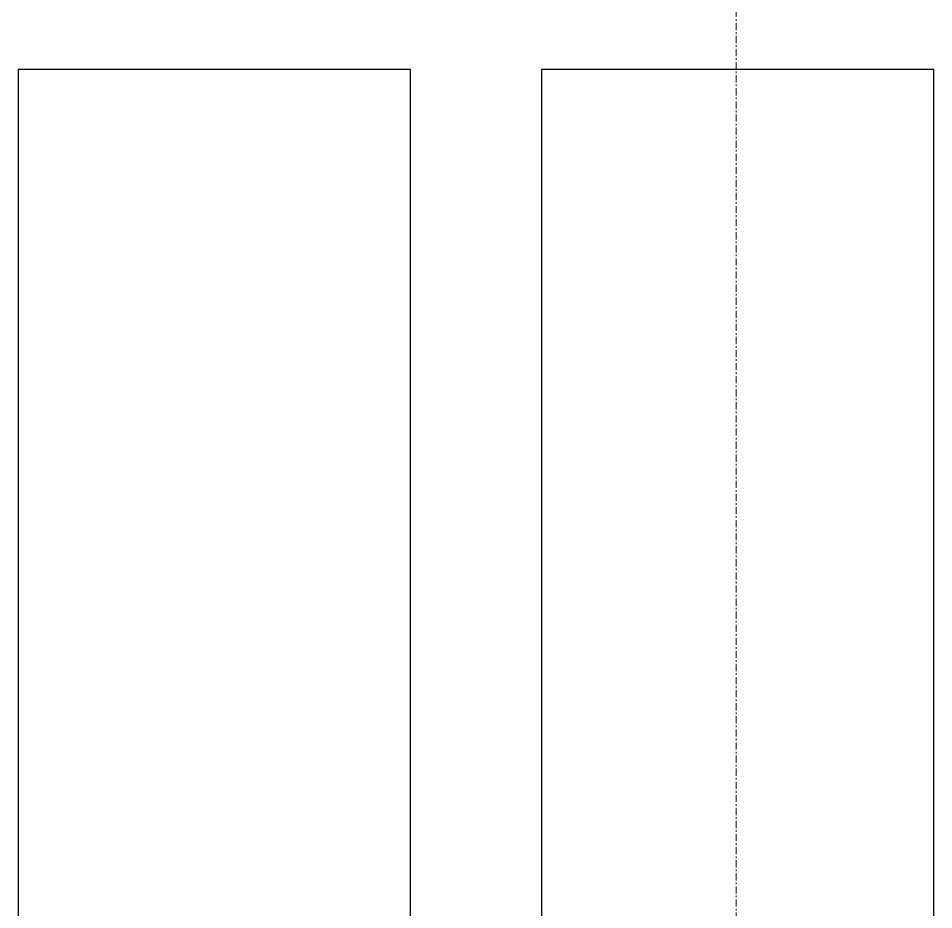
# Model space of a CAD drawing. Header units: millimetres. Extents: x -794334 to -714814, y -17806 to 22403.
# Drawn here: x -756631 to -755931, y -3439 to -2757 of the extents above; entities that cross this region are included whole.
import ezdxf
from ezdxf.xclip import XClip

# ---------------------------------------------------------------- set-up
doc = ezdxf.new("R2010")
doc.units = ezdxf.units.MM
doc.header["$XCLIPFRAME"] = 0
doc.linetypes.add('DPA_Grid _ Level 100', pattern=[10, 5.5, -1.6, 1.3, -1.6])
doc.layers.add('000 - WIPEOUT', color=250, linetype='Continuous')
doc.layers.add('A11_ALU.SOLID SHEET', color=2, linetype='Continuous')
doc.layers.add('S-GRID', color=251, linetype='Continuous', lineweight=9)

# ---------------------------------------------------------------- blocks, each defined once
blk = doc.blocks.new('*U804')
at = {"layer": 'S-GRID', "linetype": 'DPA_Grid _ Level 100'}
blk.add_line((22800, -21385.46), (22800, 16671.4), dxfattribs=at)
blk = doc.blocks.new('*U1240')
at = {"color": 3}
for points in [[(-437.5, -7450), (437.5, -7450), (437.5, -7750), (-437.5, -7750)], [(-437.5, -7850), (437.5, -7850), (437.5, -8150), (-437.5, -8150)]]:
    blk.add_wipeout(points, dxfattribs=at).dxf.layer = '000 - WIPEOUT'
at = {"layer": 'A11_ALU.SOLID SHEET', "color": 0, "linetype": 'ByBlock'}
for points in [[(-437.5, -7750), (437.5, -7750), (437.5, -7450), (-437.5, -7450)], [(-437.5, -8150), (437.5, -8150), (437.5, -7850), (-437.5, -7850)]]:
    blk.add_lwpolyline(points, close=True, dxfattribs=at)
blk = doc.blocks.new('*U1630')
at = {"layer": 'A11_ALU.SOLID SHEET', "color": 0, "linetype": 'ByBlock', "rotation": 90}
blk.add_blockref('*U1240', (-19400, -6813), dxfattribs=at)

msp = doc.modelspace()

# ---------------------------------------------------------------- block references
at = {"layer": 'A11_ALU.SOLID SHEET'}
ref = msp.add_blockref('*U1630', (-744681.24, 3579.02), dxfattribs=at)
XClip(ref).set_block_clipping_path([(-45802.4668593339, -9620.0029952967), (23702.8690583039, 10334.9999958097)])

# ---------------------------------------------------------------- next in the draw order: block references
msp.add_blockref('*U804', (-778882.37, 3579.02))

doc.saveas('drawing.dxf')
